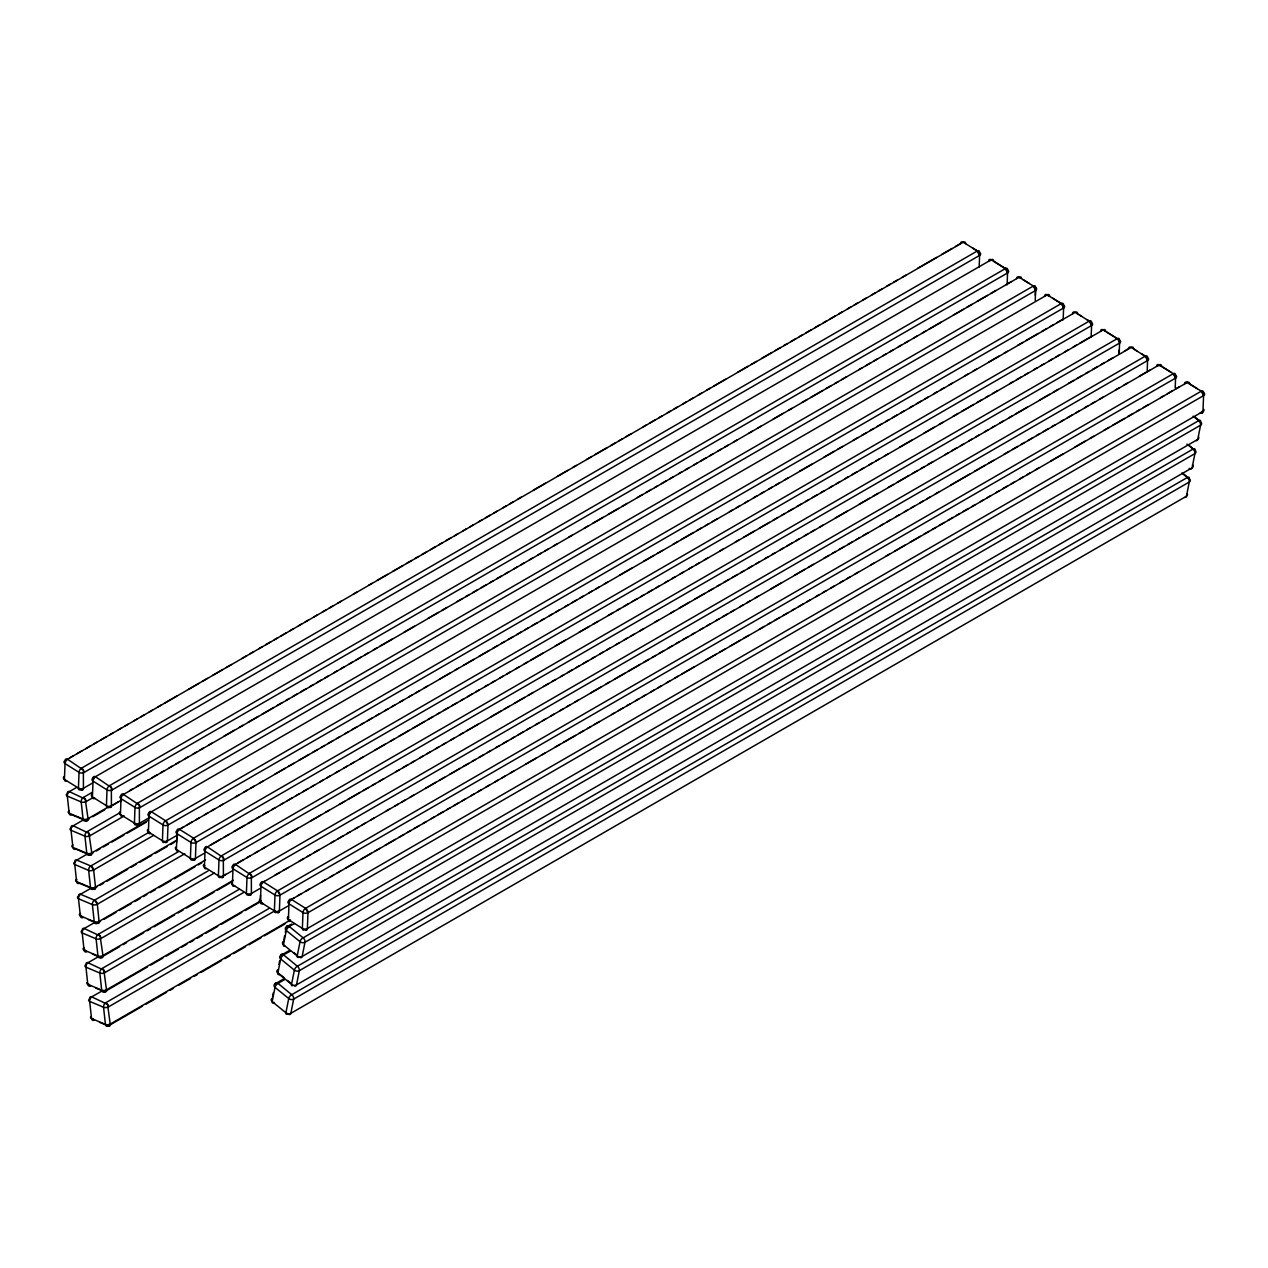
<?xml version="1.0" encoding="UTF-8"?>
<svg xmlns="http://www.w3.org/2000/svg" width="1268" height="1268" viewBox="0 0 1268 1268"><rect width="100%" height="100%" fill="white"/><g stroke="black" fill="none" stroke-linecap="round" stroke-linejoin="round"><path stroke-width="1.5" d="M1063.155 319.853L1063.598 307.997A3.535 2.045 60 0 0 1061.205 303.607L165.601 820.776L151.621 811.9A3.535 1.95 -57.9 0 0 149.006 816.18L163.001 824.945A3.535 2.124 2.1 0 0 168.01 825.056L1063.598 307.997A3.535 2.124 2.1 0 0 1063.598 304.986A3.535 1.95 -57.9 0 0 1061.205 303.607L1047.21 294.842A3.535 1.95 -57.9 0 1 1049.603 296.221M1091.146 337.383L1091.59 325.527A3.535 2.124 2.1 0 0 1091.59 322.516A3.535 1.95 -57.9 0 0 1089.196 321.137L193.608 838.196A3.535 1.95 -57.9 0 0 190.993 842.459L190.406 858.293A3.535 1.95 -57.9 0 0 192.799 859.672L194.606 859.942L195.415 858.404L196.001 842.586A3.535 2.045 60 0 0 193.608 838.196L179.485 829.367L1075.201 312.372A3.535 2.045 60 0 0 1072.585 313.624A3.535 2.124 2.1 0 1 1073.394 313.291M1156.574 366.214A3.535 2.045 60 0 1 1159.174 364.946L263.459 881.957L277.581 890.881L1173.312 373.664L1159.174 364.946A3.535 1.95 -57.9 0 1 1161.567 365.945M305.747 930.157L307.379 928.525L307.966 912.706A3.535 2.045 60 0 0 305.572 908.316L291.45 899.472L1187.165 382.476A3.535 2.045 60 0 0 1184.566 383.744M76.334 787.634L69.312 791.612L85.21 799.094L88.031 818.668L87.54 820.523L85.891 820.665A3.535 2.298 -67.1 0 1 83.054 819.065L81.2 801.947A3.535 2.298 -67.1 0 1 83.355 797.461L91.946 792.5M70.453 828.258A3.535 1.759 -6.2 0 0 71.04 830.302L72.894 847.42A3.535 2.298 -67.1 0 0 75.731 849.021L89.616 854.886A3.535 2.298 -67.1 0 1 86.779 853.285L84.924 836.167A3.535 2.298 -67.1 0 1 87.08 831.665L119.683 812.851M87.223 854.077L76.777 860.069L90.805 865.981L149.148 832.204M90.947 888.297L80.486 894.241L94.529 900.201L178.614 851.573M94.672 922.518L84.227 928.509L100.109 935.958L102.946 955.533L102.454 957.388L100.79 957.546A3.535 2.298 -67.1 0 1 97.953 955.929L96.099 938.827A3.535 2.298 -67.1 0 1 98.27 934.326L208.063 870.926M277.882 970.828L277.882 969.719A3.535 2.045 60 0 0 277.851 970.686M1187.276 493.775A3.535 2.409 11.3 0 1 1186.436 496.248L290.847 1013.322A3.535 2.045 60 0 1 287.899 1013.861L287.899 1013.861A3.535 1.585 -50.8 0 1 285.902 1012.767L272.176 1001.577A3.535 2.409 11.3 0 1 271.97 998.312M1198.561 436.858A3.535 2.409 11.3 0 1 1197.753 439.41L302.164 956.468A3.535 2.045 60 0 1 299.2 957.007L299.2 957.007A3.535 1.585 -50.8 0 1 297.203 955.913L283.477 944.723A3.535 2.409 11.3 0 1 283.541 941.284M93.04 797.588L86.176 801.55A3.535 1.759 -6.2 0 1 81.2 801.947L67.315 796.082A3.535 2.298 -67.1 0 1 69.471 791.597L69.471 791.597A3.535 2.045 60 0 0 67.331 793.594A3.535 1.759 -6.2 0 0 67.315 796.082L69.169 813.2A3.535 2.298 -67.1 0 0 72.007 814.801L85.891 820.665A3.535 2.045 60 0 0 88.031 818.668L108.62 806.781M153.682 835.327L93.626 869.991A3.535 2.045 60 0 0 90.82 865.885L93.626 869.991L95.496 887.093L95.005 888.947L93.341 889.106A3.535 2.045 60 0 0 95.496 887.093L176.125 840.541M100.505 921.345L97.065 923.326A3.535 2.045 60 0 0 99.221 921.313L205.59 859.894M147.405 966.993L104.515 991.75A3.535 2.045 60 0 0 106.67 989.753L261.081 900.597M142.555 1006.158L108.24 1025.97A3.535 2.045 60 0 0 110.395 1023.973L290.546 919.966M1189.321 478.607A3.535 1.585 -50.8 0 0 1187.323 477.513L291.719 994.698L278.009 983.382L276.123 982.716L275.061 983.92A3.535 2.409 11.3 0 0 274.998 987.36L272.176 1001.577A3.535 1.585 -50.8 0 0 274.173 1002.671L274.173 1002.671A3.535 2.045 60 0 1 273.825 1002.354M1186.88 444.117L1193.109 449.031L297.378 966.264L283.541 954.867L290.531 951M1193.14 416.189L1198.767 420.611L303.147 937.829L289.199 926.448L294.461 923.564M92.009 783.339L83.434 788.3A3.535 2.045 60 0 1 80.835 789.552L80.835 789.552A3.535 1.95 -57.9 0 1 78.426 788.173L79.028 772.355A3.535 1.95 -57.9 0 1 81.627 768.091L977.359 250.953L963.22 242.251A3.535 1.95 -57.9 0 1 965.614 243.63M80.724 789.631L82.626 789.837L83.434 788.3L83.371 770.025L67.505 759.247L963.22 242.251A3.535 2.045 60 0 0 960.732 242.854M92.881 782.071L93.024 778.108L991.211 259.781A3.535 2.045 60 0 0 988.612 261.049M108.858 807.177L110.617 807.367L111.425 805.83L111.362 787.539L95.623 776.856A3.535 1.95 -57.9 0 0 93.024 781.12L92.421 796.938L106.433 805.703A3.535 1.95 -57.9 0 0 108.826 807.082L108.826 807.082A3.535 2.045 60 0 0 111.425 805.83L121.728 799.886M120.793 801.566L121.015 795.638L124.454 793.657M136.453 824.786A3.535 1.95 -57.9 0 1 134.424 823.233L135.01 807.415A3.535 1.95 -57.9 0 1 137.626 803.135L1033.341 286.013L1019.107 277.232L123.487 794.45L139.353 805.069L139.417 823.344L137.784 824.992M165.775 842.523L167.408 840.874L168.01 825.056L165.617 820.665A3.535 2.045 60 0 1 168.01 825.056M176.553 842.554L176.854 834.645M203.498 864.95A3.535 2.124 2.1 0 0 204.402 867.058L218.397 875.808A3.535 1.95 -57.9 0 0 220.791 877.202L222.597 877.472L223.406 875.934L223.342 857.659L207.477 846.897L1103.192 329.902A3.535 2.045 60 0 0 1100.592 331.154A3.535 2.124 2.1 0 1 1101.385 330.805M232.393 881.577A3.535 2.124 2.1 0 0 232.393 884.573L246.388 893.338A3.535 1.95 -57.9 0 0 248.782 894.717L250.588 895.002L251.397 893.465L251.333 875.189L235.468 864.411L1131.183 347.432A3.535 2.045 60 0 0 1128.663 348.114M277.47 890.865L279.974 895.176L279.388 910.995L278.58 912.532L276.789 912.247A3.535 1.95 -57.9 0 1 274.379 910.868L260.384 902.103A3.535 2.124 2.1 0 1 260.4 899.091L260.542 895.145M979.165 267.279L979.609 255.407A3.535 2.124 2.1 0 0 979.609 252.395A3.535 1.95 -57.9 0 0 977.216 251.016L977.216 251.016A3.535 2.045 60 0 1 979.609 255.407L84.021 772.481A3.535 2.124 2.1 0 1 79.028 772.355L65.033 763.59A3.535 2.124 2.1 0 1 65.033 760.578A3.535 2.045 60 0 1 67.632 759.326L67.632 759.326A3.535 1.95 -57.9 0 0 65.033 763.59L64.43 779.408A3.535 1.95 -57.9 0 0 66.554 780.929M1007.157 284.809L1007.616 269.925L993.621 261.16A3.535 1.95 -57.9 0 0 991.211 259.781L1005.35 268.626L109.619 785.605A3.535 2.045 60 0 1 112.012 789.996L1007.6 272.937A3.535 2.124 2.1 0 0 1007.616 269.925A3.535 1.95 -57.9 0 0 1005.207 268.547L1007.6 272.937A3.535 2.045 60 0 0 1005.207 268.547L1005.381 268.578M1035.306 295.365L1035.607 287.456A3.535 1.95 -57.9 0 0 1033.214 286.077L1033.214 286.077A3.535 2.045 60 0 1 1035.607 290.467L1035.227 300.358M1119.073 353.883L1119.216 349.936M1119.216 352.932L1119.581 343.057A3.535 2.124 2.1 0 0 1119.581 340.046A3.535 1.95 -57.9 0 0 1117.187 338.667L1103.192 329.902A3.535 1.95 -57.9 0 1 1105.585 331.281A3.535 2.124 2.1 0 0 1105.094 331.011M1147.207 370.462L1147.572 360.572A3.535 2.124 2.1 0 0 1147.572 357.576A3.535 1.95 -57.9 0 0 1145.178 356.181L1131.183 347.432A3.535 1.95 -57.9 0 1 1133.513 348.066M1175.198 387.992L1175.563 378.102A3.535 2.124 2.1 0 0 1175.579 375.09A3.535 1.95 -57.9 0 0 1173.169 373.711L1173.169 373.711A3.535 2.045 60 0 1 1175.563 378.102L279.974 895.176A3.535 2.124 2.1 0 1 274.982 895.05L260.986 886.284A3.535 2.124 2.1 0 1 260.653 883.495M1203.903 409.469A3.535 2.124 2.1 0 1 1202.967 411.45A3.535 2.045 60 0 1 1200.368 412.718L1202.159 412.988L1202.967 411.45L1203.57 395.632A3.535 2.124 2.1 0 0 1203.903 392.858M71.056 827.814A3.535 2.045 60 0 1 73.195 825.801L88.934 833.314L91.756 852.889L91.264 854.743L89.616 854.886A3.535 2.045 60 0 0 91.756 852.889L148.388 820.19M94.609 900.185L97.351 904.211L99.158 922.407L97.065 923.326L88.395 919.665M98.397 956.738L87.968 962.745L103.849 970.178L106.607 990.831L104.515 991.75L95.845 988.089M102.122 990.942L91.676 996.87L107.574 1004.383L110.332 1025.051L108.24 1025.97L99.57 1022.309M193.608 838.196L196.001 842.586A3.535 2.124 2.1 0 1 190.993 842.459L176.997 833.694A3.535 2.124 2.1 0 1 176.997 830.698A3.535 2.045 60 0 1 179.612 829.43L179.612 829.43A3.535 1.95 -57.9 0 0 176.997 833.694L176.41 849.528A3.535 1.95 -57.9 0 0 178.17 851.177M304.082 930.078A3.535 1.95 -57.9 0 1 302.386 928.398L302.973 912.58A3.535 1.95 -57.9 0 1 305.572 908.316L1201.303 391.178L1187.054 382.397M175.634 847.198A3.535 2.124 2.1 0 0 176.41 849.528L192.799 859.672A3.535 2.045 60 0 0 195.415 858.404L203.989 853.459M220.791 877.202L220.791 877.202A3.535 2.045 60 0 0 223.406 875.934L231.981 870.989M1045.418 295.745A3.535 2.124 2.1 0 0 1044.594 296.094A3.535 2.045 60 0 1 1047.21 294.842L149.006 813.168L148.419 831.998A3.535 1.95 -57.9 0 0 150.274 833.615M1187.165 382.381L1187.165 382.476A3.535 1.95 -57.9 0 1 1189.558 383.554M303.036 937.845L303.036 937.718A3.535 1.585 -50.8 0 0 300.041 941.712L297.203 955.913A3.535 2.409 11.3 0 0 302.164 956.468L304.986 942.267A3.535 2.045 60 0 0 303.036 937.718L303.052 937.845M83.355 797.461L83.482 797.509A3.535 2.045 60 0 1 86.176 801.55M87.08 831.665L87.207 831.729A3.535 2.045 60 0 1 89.901 835.77L124.216 815.958M98.27 934.326L98.365 934.389A3.535 2.045 60 0 1 101.075 938.431L214.308 873.05M74.178 862.478A3.535 1.759 -6.2 0 0 74.764 864.522L76.619 881.625A3.535 2.298 -67.1 0 0 79.456 883.241L93.452 889.153L96.78 887.125M279.974 895.176A3.535 2.045 60 0 0 277.581 890.786L277.676 890.881M291.719 994.683L291.735 994.572A3.535 1.585 -50.8 0 0 288.724 998.55L285.902 1012.767A3.535 2.409 11.3 0 0 290.847 1013.322L293.669 999.105A3.535 2.045 60 0 0 291.735 994.572L291.767 994.698M305.572 908.316L307.966 912.706A3.535 2.124 2.1 0 1 302.973 912.58L288.977 903.815A3.535 2.124 2.1 0 1 288.486 901.152M297.267 966.232L297.378 966.153A3.535 2.045 60 0 1 299.327 970.686L296.506 984.887A3.535 2.045 60 0 1 294.192 985.854M272.588 996.363L273.286 992.812M278.944 964.377L279.642 960.827M283.889 939.509L284.603 935.958M285.3 932.408L286.013 928.858M93.341 889.106L93.341 889.106A3.535 2.298 -67.1 0 1 90.504 887.489L76.619 881.625A3.535 1.759 -6.2 0 1 76.651 879.136A3.535 2.045 60 0 0 76.714 879.596M97.176 923.373L97.065 923.326A3.535 2.298 -67.1 0 1 94.228 921.709L80.344 915.845A3.535 1.759 -6.2 0 1 80.043 913.578M108.24 1025.97L108.24 1025.97A3.535 2.298 -67.1 0 1 105.418 1024.37L91.534 1018.505A3.535 1.759 -6.2 0 1 90.741 1016.698M137.53 803.23L137.721 803.23A3.535 2.045 60 0 1 140.019 807.526L1035.607 290.467A3.535 2.124 2.1 0 0 1035.607 287.456M274.95 910.773L108.525 1006.855A3.535 2.045 60 0 0 105.719 1002.75L268.705 908.649M104.515 991.75L104.515 991.75A3.535 2.298 -67.1 0 1 101.678 990.15L87.793 984.285A3.535 1.759 -6.2 0 1 86.858 982.732M1196.231 440.63A3.535 2.045 60 0 0 1197.753 439.41L1200.574 425.192A3.535 2.045 60 0 0 1198.625 420.659L1198.625 420.659A3.535 1.585 -50.8 0 1 1200.622 421.753A3.535 2.409 11.3 0 1 1200.574 425.192L304.986 942.267A3.535 2.409 11.3 0 1 300.041 941.712L286.314 930.522A3.535 2.409 11.3 0 1 286.362 927.082L287.44 925.862L289.326 926.543A3.535 1.585 -50.8 0 0 286.314 930.522L283.477 944.723A3.535 1.585 -50.8 0 0 284.793 946.134M248.686 894.812L248.782 894.717A3.535 2.045 60 0 0 251.397 893.465L259.972 888.503M184.859 853.697L97.351 904.211A3.535 2.045 60 0 0 94.545 900.106L94.609 900.185M1147.572 360.572A3.535 2.045 60 0 0 1145.178 356.181L1147.572 360.572L251.983 877.646A3.535 2.045 60 0 0 249.59 873.256L1145.321 356.134M119.668 946.641L100.79 957.546A3.535 2.045 60 0 0 102.946 955.533L233.328 880.246M243.773 892.403L104.8 972.635A3.535 2.045 60 0 0 101.995 968.546L239.24 889.296M90.82 865.981L90.82 865.885A3.535 2.298 -67.1 0 0 88.649 870.387L90.504 887.489A3.535 1.759 -6.2 0 0 95.496 887.093M105.656 1002.845L105.719 1002.75A3.535 2.298 -67.1 0 0 103.548 1007.252L105.418 1024.37A3.535 1.759 -6.2 0 0 110.395 1023.973M249.479 873.335L249.701 873.335A3.535 1.95 -57.9 0 0 246.991 877.519L246.388 893.338A3.535 2.124 2.1 0 0 251.397 893.465M277.581 890.786L277.581 890.786A3.535 1.95 -57.9 0 0 274.982 895.05L274.379 910.868A3.535 2.124 2.1 0 0 279.388 910.995L287.963 906.034M100.695 957.609L92.12 953.869M94.545 900.201L94.545 900.106A3.535 2.298 -67.1 0 0 92.374 904.607L94.228 921.709A3.535 1.759 -6.2 0 0 99.221 921.313M101.884 968.625L102.106 968.594A3.535 2.298 -67.1 0 0 99.823 973.031L101.678 990.15A3.535 1.759 -6.2 0 0 106.67 989.753M81.532 768.17L81.723 768.186A3.535 2.045 60 0 1 84.021 772.481M70.184 757.614L73.607 755.633M77.047 753.652L82.182 750.672M85.622 748.691L90.757 745.727M94.197 743.745L97.62 741.764M101.06 739.783L106.211 736.803M109.634 734.822L113.074 732.841M118.209 729.877L121.649 727.895M125.072 725.914L128.512 723.933M133.663 720.953L137.087 718.972M140.526 716.991L143.95 715.009M149.101 712.045L152.525 710.064M157.676 707.084L161.115 705.103M164.539 703.122L176.553 696.195M188.552 689.269L198.854 683.325M202.278 681.344L207.429 678.364M212.58 675.4L222.867 669.456M226.306 667.475L231.458 664.495M241.744 658.552L246.895 655.588M250.319 653.606L253.758 651.625M258.91 648.645L262.333 646.664M265.773 644.683L270.908 641.719M274.348 639.738L277.771 637.756M281.211 635.775L286.346 632.795M289.786 630.814L293.209 628.833M298.36 625.869L301.8 623.888M305.223 621.906L308.663 619.925M313.798 616.945L317.238 614.964M322.389 612L325.813 610.019M329.252 608.038L332.676 606.056M337.827 603.077L341.25 601.095M353.265 594.169L356.704 592.188M368.703 585.261L372.142 583.28M377.278 580.3L387.58 574.356M392.731 571.393L403.018 565.449M406.457 563.467L411.593 560.488M415.032 558.506L418.456 556.525M421.895 554.544L427.047 551.58M430.47 549.599L435.621 546.619M439.045 544.638L442.484 542.656M445.908 540.675L451.059 537.711M454.483 535.73L457.922 533.749M463.074 530.769L466.497 528.788M469.937 526.806L473.36 524.825M478.511 521.861L481.935 519.88M485.375 517.899L490.526 514.919M493.949 512.938L497.389 510.956M502.524 507.993L505.964 506.011M509.387 504.03L512.827 502.049M517.978 499.069L521.402 497.088M533.416 490.161L545.43 483.235M557.429 476.292L567.731 470.349M572.867 467.385L576.306 465.404M586.593 459.46L591.744 456.48M595.183 454.499L607.182 447.572M610.621 445.591L615.773 442.611M619.196 440.63L622.636 438.649M626.059 436.668L631.21 433.704M643.209 426.761L646.648 424.78M650.072 422.799L655.223 419.835M658.663 417.854L662.086 415.872M667.237 412.892L670.661 410.911M674.101 408.93L677.524 406.949M682.675 403.985L686.115 402.004M689.538 400.022L692.978 398.041M698.113 395.077L701.553 393.096M706.704 390.116L710.128 388.135M713.567 386.154L725.565 379.227M737.58 372.285L747.866 366.341M751.306 364.36L756.457 361.396M761.592 358.416L771.895 352.472M775.319 350.491L780.47 347.527M783.909 345.546L787.333 343.565M790.772 341.583L795.908 338.604M799.347 336.622L802.771 334.641M806.21 332.66L811.361 329.696M814.785 327.715L819.936 324.735M823.36 322.754L826.799 320.772M830.223 318.791L835.374 315.827M838.798 313.846L842.237 311.865M847.389 308.885L850.812 306.904M854.252 304.922L857.675 302.941M862.826 299.977L866.25 297.996M871.401 295.032L874.841 293.051M878.264 291.069L881.704 289.088M886.839 286.108L890.279 284.127M893.702 282.146L897.142 280.165M902.293 277.201L905.717 275.219M917.731 268.277L936.592 257.388M941.744 254.408L952.046 248.465M955.47 246.483L960.621 243.519M129.59 790.677L133.029 788.696M136.453 786.715L141.604 783.751M145.043 781.77L148.467 779.788M151.906 777.807L157.042 774.827M160.481 772.846L163.905 770.881M169.056 767.901L172.48 765.92M175.919 763.938L179.343 761.957M184.494 758.993L187.933 757.012M193.069 754.032L196.508 752.051M199.932 750.07L203.371 748.088M208.523 745.124L211.946 743.143M223.961 736.201L234.247 730.257M239.398 727.293L242.838 725.312M247.973 722.332L258.276 716.388M261.699 714.407L273.714 707.481M277.137 705.499L282.288 702.52M285.728 700.538L289.152 698.557M292.591 696.576L297.726 693.612M301.166 691.631L306.317 688.651M309.741 686.67L313.18 684.688M316.604 682.707L321.755 679.743M325.179 677.762L328.618 675.781M333.769 672.817L337.193 670.835M340.632 668.854L344.056 666.873M349.207 663.893L352.631 661.912M356.07 659.931L361.206 656.967M364.645 654.985L368.069 653.004M373.22 650.024L376.659 648.043M380.083 646.062L392.097 639.135M404.112 632.193L414.398 626.249M428.124 618.324L438.411 612.381M441.85 610.399L447.002 607.435M457.288 601.492L462.44 598.512M465.863 596.531L469.303 594.549M472.726 592.568L477.877 589.604M481.317 587.623L486.452 584.643M489.892 582.662L493.315 580.681M496.755 578.715L501.906 575.735M505.33 573.754L508.769 571.773M513.905 568.809L517.344 566.828M520.768 564.846L524.207 562.865M529.342 559.885L532.782 557.904M537.933 554.94L541.357 552.959M544.796 550.978L548.22 548.996M553.371 546.017L556.795 544.035M568.809 537.109L572.248 535.128M584.247 528.185L587.686 526.204M592.838 523.24L603.124 517.296M608.275 514.317L618.562 508.373M622.002 506.392L627.137 503.428M637.439 497.484L642.591 494.504M646.014 492.523L651.166 489.559M654.589 487.578L658.029 485.596M661.452 483.615L666.603 480.651M670.043 478.67L673.466 476.689M678.618 473.709L682.041 471.728M685.481 469.746L688.904 467.765M694.056 464.801L697.495 462.82M700.919 460.839L706.07 457.859M709.494 455.878L712.933 453.896M718.068 450.933L721.508 448.951M724.931 446.97L728.371 444.989M733.522 442.009L736.946 440.028M748.96 433.101L752.384 431.12M757.535 428.14L760.974 426.159M772.973 419.233L783.275 413.289M788.427 410.309L791.85 408.328M802.153 402.384L807.288 399.42M810.727 397.439L822.726 390.496M826.165 388.515L831.317 385.551M834.74 383.57L838.18 381.589M841.603 379.608L846.755 376.644M858.769 369.701L862.192 367.72M865.632 365.739L870.767 362.775M874.207 360.794L877.63 358.812M882.782 355.832L886.221 353.851M889.645 351.87L893.084 349.889M898.22 346.925L901.659 344.944M905.083 342.962L908.522 340.981M913.657 338.001L917.097 336.02M922.248 333.056L925.672 331.075M929.111 329.094L941.11 322.151M953.124 315.225L963.426 309.281M966.85 307.3L972.001 304.32M977.153 301.356L987.439 295.412M990.863 293.431L996.014 290.451M1006.316 284.523L1011.452 281.544M83.498 819.857L73.195 825.801A3.535 2.298 -67.1 0 0 71.04 830.302L84.924 836.167A3.535 1.759 -6.2 0 0 89.901 835.77M89.315 818.684L85.891 820.761M92.754 816.703L104.768 809.776M108.192 807.795L118.495 801.851M137.182 824.802A3.535 2.045 60 0 0 139.417 823.344L149.719 817.4M93.04 852.904L89.663 854.965M96.479 850.923L99.903 848.942M103.342 846.961L108.493 843.997M111.917 842.015L123.931 835.073M127.355 833.092L146.232 822.203M180.436 828.717L183.86 826.736M187.299 824.755L192.451 821.775M195.874 819.794L199.314 817.812M204.449 814.849L207.889 812.867M211.312 810.886L214.752 808.905M219.903 805.925L223.327 803.944M235.341 797.017L238.764 795.036M243.916 792.056L247.339 790.075M250.779 788.094L254.202 786.112M259.354 783.149L262.793 781.167M274.791 774.225L285.094 768.281M288.518 766.3L293.669 763.336M298.82 760.356L309.107 754.428M312.546 752.447L317.697 749.467M321.121 747.486L324.545 745.505M327.984 743.524L333.135 740.56M336.559 738.578L339.998 736.597M345.134 733.617L348.573 731.636M351.997 729.655L357.148 726.691M360.587 724.71L364.011 722.728M367.451 720.747L372.586 717.767M376.025 715.786L379.449 713.805M384.6 710.841L388.04 708.86M391.463 706.878L394.903 704.897M400.038 701.917L403.478 699.936M408.629 696.972L412.052 694.991M415.476 693.01L418.916 691.028M424.067 688.048L427.49 686.067M439.505 679.141L449.791 673.197M454.943 670.217L458.382 668.236M463.517 665.272L473.82 659.328M478.971 656.364L489.258 650.421M492.697 648.439L497.833 645.46M501.272 643.478L504.696 641.497M508.135 639.516L513.271 636.552M516.71 634.571L521.861 631.591M525.285 629.61L528.724 627.628M532.148 625.647L537.299 622.683M540.723 620.702L544.162 618.721M549.313 615.741L552.737 613.76M556.176 611.778L559.6 609.797M564.751 606.833L568.175 604.852M571.614 602.871L576.766 599.891M580.189 597.91L583.629 595.928M588.764 592.964L592.204 590.983M595.627 589.002L599.067 587.021M604.202 584.041L607.641 582.06M619.656 575.133L631.654 568.191M643.668 561.264L653.971 555.321M657.395 553.339L662.546 550.375M672.832 544.432L677.984 541.452M681.423 539.471L693.422 532.544M696.861 530.563L701.996 527.583M705.436 525.602L708.86 523.621M712.299 521.639L717.45 518.675M729.449 511.733L732.888 509.752M736.312 507.771L739.751 505.789M744.902 502.825L748.326 500.844M753.477 497.864L756.901 495.883M760.34 493.902L763.764 491.921M768.915 488.957L772.355 486.975M775.778 484.994L779.218 483.013M784.353 480.033L787.793 478.052M799.791 471.125L811.805 464.199M823.82 457.257L834.106 451.313M837.546 449.332L842.697 446.368M852.984 440.424L858.135 437.444M861.558 435.463L866.71 432.499M870.149 430.518L873.573 428.536M877.012 426.555L882.148 423.575M885.587 421.594L889.011 419.613M892.45 417.632L897.585 414.668M901.025 412.686L904.449 410.705M909.6 407.725L913.039 405.744M916.463 403.763L921.614 400.799M925.038 398.818L928.477 396.836M933.628 393.857L937.052 391.875M940.491 389.894L943.915 387.913M949.066 384.949L952.49 382.968M964.504 376.025L967.944 374.044M973.079 371.08L976.519 369.099M988.517 362.173L998.819 356.229M1003.971 353.249L1007.394 351.268M1017.697 345.324L1022.832 342.36M1026.272 340.379L1038.286 333.436M1041.71 331.455L1046.861 328.491M1050.284 326.51L1053.724 324.529M1057.147 322.548L1062.299 319.568M165.426 842.428A3.535 2.045 60 0 0 167.408 840.874L177.71 834.93M100.204 885.143L103.643 883.162M107.067 881.181L127.656 869.293M131.079 867.312L136.231 864.348M139.67 862.367L151.669 855.425M155.108 853.443L167.122 846.517M170.546 844.536L173.985 842.554M196.001 842.586L1091.59 325.527L1089.196 321.137L1075.201 312.372A3.535 1.95 -57.9 0 1 1077.594 313.751A3.535 2.124 2.1 0 0 1077.198 313.545M210.139 845.249L220.442 839.305M223.865 837.324L229.017 834.36M234.168 831.38L244.455 825.436M247.894 823.455L253.029 820.491M256.469 818.51L259.892 816.529M263.332 814.547L268.483 811.568M271.907 809.586L275.346 807.605M280.482 804.641L283.921 802.66M287.345 800.679L292.496 797.699M295.935 795.718L299.359 793.736M302.798 791.755L307.934 788.791M311.373 786.81L314.797 784.829M319.948 781.849L323.372 779.868M326.811 777.886L330.235 775.905M335.386 772.941L338.825 770.96M343.961 767.98L347.4 765.999M350.824 764.018L354.263 762.036M359.415 759.072L362.838 757.091M374.852 750.165L385.139 744.221M390.29 741.241L393.73 739.26M398.865 736.296L409.168 730.352M412.591 728.371L424.606 721.429M428.029 719.447L433.18 716.483M436.62 714.502L440.044 712.521M443.483 710.54L448.618 707.56M452.058 705.579L457.209 702.615M460.633 700.633L464.072 698.652M467.496 696.671L472.647 693.691M476.071 691.71L479.51 689.729M484.661 686.765L488.085 684.783M491.524 682.802L494.948 680.821M500.099 677.841L503.523 675.86M506.962 673.879L510.386 671.897M515.537 668.933L518.961 666.952M524.112 663.972L527.551 661.991M530.975 660.01L542.989 653.083M555.004 646.157L565.29 640.213M579.016 632.288L589.319 626.344M592.742 624.363L597.894 621.383M608.18 615.44L613.332 612.476M616.755 610.494L620.195 608.513M623.618 606.532L628.769 603.552M632.209 601.571L637.344 598.607M640.784 596.626L644.207 594.644M647.647 592.663L652.798 589.683M656.222 587.702L659.661 585.721M664.797 582.757L668.236 580.776M671.66 578.794L675.099 576.813M680.25 573.833L683.674 571.852M688.825 568.888L692.249 566.907M695.688 564.926L699.112 562.944M704.263 559.965L707.687 557.983M719.701 551.057L723.14 549.076M735.139 542.149L738.578 540.168M743.73 537.188L754.016 531.244M759.167 528.28L769.454 522.337M772.894 520.356L778.029 517.376M781.468 515.394L784.892 513.413M788.331 511.432L793.483 508.468M796.906 506.487L802.058 503.507M805.481 501.526L808.921 499.544M812.344 497.563L817.495 494.599M820.935 492.618L824.359 490.637M829.51 487.657L832.933 485.676M836.373 483.694L839.796 481.713M844.948 478.749L848.387 476.768M851.811 474.787L856.962 471.807M860.386 469.826L863.825 467.844M868.96 464.88L872.4 462.899M875.823 460.918L879.263 458.937M884.414 455.973L887.838 453.992M899.852 447.049L911.866 440.123M923.865 433.18L934.167 427.237M939.319 424.273L942.742 422.292M953.045 416.348L958.18 413.368M961.62 411.387L973.618 404.46M977.057 402.479L982.209 399.499M985.632 397.518L989.072 395.537M992.495 393.555L997.647 390.592M1009.661 383.649L1013.084 381.668M1016.524 379.687L1021.659 376.723M1025.099 374.742L1028.522 372.76M1033.674 369.781L1037.113 367.799M1040.537 365.818L1043.976 363.837M1049.111 360.873L1052.551 358.892M1055.975 356.91L1059.414 354.929M1064.549 351.965L1067.989 349.984M1073.14 347.004L1076.564 345.023M1080.003 343.042L1092.002 336.115M103.928 919.363L115.943 912.421M119.366 910.44L131.381 903.513M134.82 901.532L139.956 898.552M143.395 896.571L146.819 894.59M150.258 892.609L155.409 889.645M158.833 887.663L170.847 880.737M174.271 878.756L194.86 866.868M198.299 864.887L201.723 862.906M223.992 860.116L1119.581 343.057L1118.931 340.601L1117.187 338.667L221.599 855.726A3.535 2.045 60 0 1 223.992 860.116A3.535 2.124 2.1 0 1 218.984 859.989L204.988 851.224A3.535 2.124 2.1 0 1 204.814 848.324M238.13 862.779L243.282 859.799M246.721 857.818L250.145 855.837M255.296 852.873L258.72 850.891M262.159 848.91L265.583 846.929M270.734 843.949L274.173 841.968M286.172 835.041L298.186 828.115M310.2 821.173L320.487 815.229M325.638 812.265L329.062 810.284M339.364 804.34L344.516 801.36M347.939 799.379L359.953 792.452M363.377 790.471L368.528 787.491M371.968 785.51L375.391 783.529M378.831 781.548L383.966 778.584M395.981 771.641L399.404 769.66M402.844 767.679L407.995 764.715M411.418 762.734L414.858 760.752M419.993 757.773L423.433 755.791M426.856 753.81L430.296 751.829M435.447 748.865L438.871 746.884M442.31 744.902L445.734 742.921M450.885 739.957L454.309 737.976M459.46 734.996L462.899 733.015M466.323 731.034L478.337 724.107M490.336 717.165L500.638 711.221M504.062 709.24L509.213 706.276M514.364 703.296L524.651 697.352M528.09 695.371L533.242 692.407M543.528 686.464L548.679 683.484M552.103 681.502L555.543 679.521M560.694 676.557L564.117 674.576M567.557 672.595L572.692 669.615M576.132 667.634L579.555 665.652M582.995 663.671L588.13 660.707M591.57 658.726L594.993 656.745M600.144 653.765L603.584 651.784M607.007 649.802L610.447 647.821M615.582 644.857L619.022 642.876M624.173 639.912L627.597 637.931M631.036 635.95L634.46 633.968M639.611 630.989L643.034 629.007M655.049 622.081L658.488 620.1M670.487 613.157L673.926 611.176M679.062 608.212L689.364 602.268M694.515 599.288L704.802 593.345M708.241 591.364L713.377 588.4M716.816 586.418L720.24 584.437M723.679 582.456L728.831 579.476M732.254 577.495L737.405 574.531M740.829 572.55L744.268 570.568M747.692 568.587L752.843 565.607M756.283 563.626L759.706 561.645M764.858 558.681L768.281 556.7M771.721 554.718L775.144 552.737M780.295 549.757L783.719 547.792M787.159 545.811L792.31 542.831M795.733 540.85L799.173 538.868M804.308 535.904L807.748 533.923M811.171 531.942L814.611 529.961M819.762 526.981L823.186 525M835.2 518.073L847.214 511.131M859.213 504.204L869.515 498.261M872.939 496.279L878.09 493.3M888.377 487.356L893.528 484.392M896.967 482.411L908.966 475.468M912.405 473.487L917.556 470.523M920.98 468.542L924.42 466.561M927.843 464.579L932.994 461.6M945.009 454.673L948.432 452.692M951.856 450.711L957.007 447.747M960.447 445.765L963.87 443.784M969.021 440.804L972.445 438.823M975.885 436.842L979.308 434.861M984.459 431.897L987.899 429.915M991.322 427.934L994.762 425.953M999.897 422.973L1003.337 420.992M1008.488 418.028L1011.912 416.047M1015.351 414.065L1027.349 407.123M1039.364 400.197L1049.65 394.253M1053.09 392.272L1058.241 389.292M1068.528 383.348L1073.679 380.384M1077.103 378.403L1082.254 375.423M1085.693 373.442L1089.117 371.461M1092.556 369.479L1097.692 366.515M1101.131 364.534L1104.555 362.553M1107.994 360.572L1113.145 357.592M1125.144 350.665L1128.583 348.684M222.518 876.204L225.942 874.223M123.091 944.66L126.531 942.679M131.682 939.715L143.68 932.772M147.12 930.791L150.543 928.81M153.983 926.829L174.572 914.941M177.995 912.96L183.147 909.996M186.586 908.015L198.585 901.072M202.024 899.091L214.023 892.165M217.462 890.184L229.476 883.257M264.41 881.292L260.986 883.273A3.535 2.045 60 0 1 263.586 882.021L263.586 882.021A3.535 1.95 -57.9 0 0 260.986 886.284L260.384 902.103A3.535 1.95 -57.9 0 0 262.793 903.482L262.65 903.545M274.712 875.348L279.863 872.384M283.287 870.403L288.438 867.423M298.725 861.479L303.876 858.515M307.3 856.534L310.739 854.553M314.163 852.571L319.314 849.592M331.328 842.665L334.752 840.684M338.191 838.703L343.343 835.723M346.766 833.742L350.206 831.776M355.341 828.796L358.781 826.815M362.204 824.834L365.644 822.853M370.795 819.889L374.219 817.908M386.233 810.965L389.656 808.984M394.808 806.02L398.231 804.039M401.671 802.058L405.094 800.076M410.246 797.096L413.685 795.115M425.683 788.189L435.986 782.245M439.41 780.264L444.561 777.284M449.712 774.32L459.999 768.376M463.438 766.395L468.589 763.415M472.013 761.434L475.452 759.453M478.876 757.471L484.027 754.508M487.451 752.526L490.89 750.545M496.026 747.565L499.465 745.584M502.889 743.603L508.04 740.639M511.479 738.658L514.903 736.676M518.343 734.695L523.478 731.731M526.917 729.75L530.341 727.769M535.492 724.789L538.932 722.808M542.355 720.826L545.795 718.845M550.93 715.881L554.37 713.9M559.521 710.92L562.944 708.939M566.384 706.958L569.808 704.976M574.959 702.012L578.382 700.031M590.397 693.089L600.683 687.145M605.835 684.181L609.274 682.2M614.409 679.22L624.712 673.276M628.135 671.295L640.15 664.369M643.589 662.387L648.725 659.408M652.164 657.426L655.588 655.445M659.027 653.464L664.163 650.5M667.602 648.519L672.753 645.539M676.177 643.558L679.616 641.576M683.04 639.595L688.191 636.631M691.615 634.65L695.054 632.669M700.205 629.705L703.629 627.723M707.068 625.742L710.492 623.761M715.643 620.781L719.067 618.8M722.506 616.819L727.658 613.855M731.081 611.873L734.521 609.892M739.656 606.912L743.096 604.931M746.519 602.95L749.959 600.969M755.11 598.005L758.533 596.023M770.548 589.081L780.834 583.137M794.561 575.212L804.863 569.269M808.287 567.287L813.438 564.323M823.725 558.38L828.876 555.4M832.315 553.419L835.739 551.437M839.178 549.456L844.314 546.492M847.753 544.511L852.889 541.547M856.328 539.566L859.752 537.584M863.191 535.603L868.342 532.623M880.341 525.697L883.78 523.716M887.204 521.734L890.643 519.753M895.794 516.773L899.218 514.792M904.369 511.828L907.793 509.847M911.232 507.866L914.656 505.884M919.807 502.905L923.247 500.923M926.67 498.942L930.11 496.961M935.245 493.997L938.685 492.016M950.683 485.073L969.56 474.184M974.712 471.205L984.998 465.261M988.438 463.28L993.589 460.316M1003.876 454.372L1009.027 451.392M1012.45 449.411L1017.602 446.447M1021.041 444.466L1024.465 442.484M1027.904 440.503L1033.04 437.539M1036.479 435.558L1039.903 433.577M1043.342 431.596L1048.477 428.616M1051.917 426.634L1055.341 424.653M1060.492 421.689L1063.931 419.708M1067.355 417.727L1072.506 414.747M1075.93 412.766L1079.369 410.784M1084.52 407.82L1087.944 405.839M1091.383 403.858L1094.807 401.877M1099.958 398.897L1103.382 396.916M1115.396 389.989L1118.836 388.008M1123.971 385.028L1127.41 383.047M1139.409 376.12L1149.711 370.177M150.844 965.011L162.859 958.085M166.282 956.104L178.297 949.161M181.72 947.18L186.871 944.216M190.311 942.235L193.735 940.254M197.174 938.272L202.309 935.293M205.749 933.311L217.763 926.385M221.187 924.404L241.776 912.516M245.199 910.535L258.926 902.61M290.689 899.82L294.128 897.839M297.552 895.858L300.992 893.877M306.127 890.897L309.566 888.916M321.581 881.989L325.004 880.008M330.156 877.028L333.579 875.047M337.019 873.066L340.442 871.084M345.593 868.12L355.896 862.177M361.031 859.197L371.334 853.253M374.757 851.272L379.909 848.308M385.06 845.328L395.347 839.384M398.786 837.403L403.921 834.439M407.361 832.458L410.784 830.477M414.224 828.495L419.375 825.516M422.799 823.55L426.238 821.569M431.374 818.589L434.813 816.608M438.237 814.627L443.388 811.663M446.827 809.681L450.251 807.7M453.69 805.719L458.826 802.739M462.265 800.758L465.689 798.777M470.84 795.813L474.264 793.831M477.703 791.85L481.127 789.869M486.278 786.889L489.717 784.908M494.853 781.944L498.292 779.963M501.716 777.981L505.155 776M510.307 773.02L513.73 771.039M525.745 764.113L536.031 758.169M541.182 755.189L544.622 753.208M554.909 747.264L560.06 744.3M563.483 742.319L575.498 735.377M578.921 733.395L584.072 730.431M587.512 728.45L590.936 726.469M594.375 724.488L599.51 721.524M611.525 714.581L614.964 712.6M618.388 710.619L623.539 707.655M626.963 705.674L630.402 703.692M635.553 700.713L638.977 698.731M642.416 696.75L645.84 694.769M650.991 691.805L654.415 689.824M657.854 687.842L661.278 685.861M666.429 682.881L669.853 680.9M675.004 677.936L678.443 675.955M681.867 673.974L693.881 667.031M705.896 660.105L716.182 654.161M719.622 652.18L724.757 649.2M729.908 646.236L740.211 640.292M743.634 638.311L748.786 635.331M759.072 629.404L764.224 626.424M767.647 624.442L771.087 622.461M774.51 620.48L779.661 617.516M783.101 615.535L788.236 612.555M791.676 610.574L795.099 608.592M798.539 606.611L803.69 603.647M807.114 601.666L810.553 599.685M815.689 596.705L819.128 594.724M822.552 592.742L825.991 590.761M831.142 587.797L834.566 585.816M839.717 582.836L843.141 580.855M846.58 578.874L850.004 576.892M855.155 573.928L858.579 571.947M870.593 565.005L874.032 563.024M886.031 556.097L889.47 554.116M894.622 551.136L904.908 545.192M910.059 542.229L920.346 536.285M923.786 534.303L928.937 531.34M932.36 529.358L935.784 527.377M939.223 525.396L944.375 522.416M947.798 520.435L952.95 517.471M956.373 515.49L959.813 513.508M963.236 511.527L968.387 508.547M971.827 506.566L975.25 504.585M980.402 501.621L983.825 499.64M987.265 497.658L990.688 495.677M995.84 492.697L999.279 490.716M1002.703 488.735L1007.854 485.771M1011.278 483.79L1014.717 481.808M1019.868 478.829L1023.292 476.847M1026.715 474.866L1030.155 472.885M1035.306 469.921L1038.73 467.94M1050.744 460.997L1062.758 454.071M1074.757 447.129L1085.059 441.185M1090.211 438.221L1093.634 436.24M1103.937 430.296L1109.072 427.332M1112.511 425.351L1124.51 418.408M1127.949 416.427L1133.101 413.463M1136.524 411.482L1139.964 409.501M1143.387 407.519L1148.539 404.54M1160.553 397.613L1163.976 395.632M1167.416 393.651L1172.551 390.671M1175.991 388.69L1179.414 386.708M145.994 1004.177L166.583 992.289M170.007 990.308L173.447 988.327M178.582 985.363L190.596 978.42M194.036 976.439L197.459 974.458M200.899 972.477L221.488 960.605M224.912 958.624L230.063 955.644M233.486 953.663L245.501 946.736M248.94 944.755L260.939 937.813M264.378 935.832L284.967 923.944M307.966 912.706L1203.57 395.632L1201.319 391.194M288.074 926.084L291.513 924.103M305.382 930.078A3.535 2.045 60 0 0 307.379 928.525L1202.967 411.45M289.294 950.54L280.703 955.501A3.535 2.409 11.3 0 0 280.656 958.941L277.835 973.158L291.545 984.333A3.535 1.585 -50.8 0 0 292.274 985.807M276.773 982.938L283.636 978.975M284.872 979.419L278.009 983.382A3.535 1.585 -50.8 0 0 274.998 987.36L288.724 998.55A3.535 2.409 11.3 0 0 293.669 999.105L1189.273 482.046A3.535 2.409 11.3 0 0 1190.034 479.415M74.78 862.034A3.535 2.045 60 0 1 76.936 860.021L76.936 860.021A3.535 2.298 -67.1 0 0 74.764 864.522L88.649 870.387A3.535 1.759 -6.2 0 0 93.626 869.991M78.505 896.254A3.535 2.045 60 0 1 80.661 894.241L80.661 894.241A3.535 2.298 -67.1 0 0 78.489 898.743L80.344 915.845A3.535 2.298 -67.1 0 0 83.181 917.461L83.181 917.461M82.23 930.458A3.535 2.045 60 0 1 84.385 928.461L84.385 928.461A3.535 2.298 -67.1 0 0 82.214 932.963L84.068 950.065A3.535 2.298 -67.1 0 0 86.906 951.682L86.906 951.682M90.504 985.949L90.63 985.886A3.535 2.298 -67.1 0 1 87.793 984.285L85.939 967.167A3.535 1.759 -6.2 0 1 85.622 964.9M94.355 1020.106L94.355 1020.106A3.535 2.298 -67.1 0 1 91.534 1018.505L89.663 1001.387A3.535 1.759 -6.2 0 1 89.426 999.057M94.656 798.349L94.831 798.317A3.535 1.95 -57.9 0 1 92.421 796.938A3.535 2.124 2.1 0 1 91.946 794.275M232.662 865.965A3.535 2.124 2.1 0 0 232.995 868.754L232.393 884.573A3.535 1.95 -57.9 0 0 234.786 885.952L234.786 885.952A3.535 2.045 60 0 1 234.437 885.698M283.667 954.962L281.781 954.297L280.703 955.501A3.535 2.045 60 0 1 283.667 954.962A3.535 1.585 -50.8 0 0 280.656 958.941L294.382 970.131A3.535 2.409 11.3 0 0 299.327 970.686L1194.916 453.611A3.535 2.409 11.3 0 0 1194.979 450.172M140.019 807.526A3.535 2.124 2.1 0 1 135.01 807.415L121.015 798.65A3.535 2.124 2.1 0 1 121.015 795.638A3.535 2.045 60 0 1 123.614 794.37L123.614 794.37A3.535 1.95 -57.9 0 0 121.015 798.65L120.428 814.468A3.535 1.95 -57.9 0 0 122.631 815.942M1089.37 321.121L1089.355 321.105A3.535 2.045 60 0 1 1091.59 325.527M1117.362 338.683L1117.187 338.667A3.535 2.045 60 0 1 1119.581 343.057M1061.364 303.654L1063.598 307.997M1193.125 449.046L1192.982 449.078A3.535 2.045 60 0 1 1194.916 453.611L1192.094 467.829L296.506 984.887A3.535 2.409 11.3 0 1 291.545 984.333L294.382 970.131A3.535 1.585 -50.8 0 1 297.378 966.153L297.394 966.264M151.447 811.9L151.621 811.9A3.535 2.045 60 0 0 149.006 813.168A3.535 2.124 2.1 0 0 149.006 816.18M1203.57 395.632A3.535 2.045 60 0 0 1201.161 391.241L1201.319 391.194A3.535 1.95 -57.9 0 1 1203.57 392.62L1200.447 390.671M95.623 776.856L95.623 776.856A3.535 2.045 60 0 0 93.024 778.108A3.535 2.124 2.1 0 0 93.024 781.12L107.019 789.885A3.535 2.124 2.1 0 0 112.012 789.996M977.216 251.016L979.609 255.407M1033.214 286.077L1035.607 290.467M1173.169 373.711L1175.563 378.102M277.851 983.334L278.009 983.382A3.535 2.045 60 0 0 275.061 983.92M289.152 926.496L289.326 926.543A3.535 2.045 60 0 0 286.362 927.082M1193.14 449.11L1192.982 449.078A3.535 1.585 -50.8 0 1 1195.011 449.522M972.619 248.021L976.82 250.652M1023.165 279.673L1029.378 283.557M1052.392 297.98L1062.204 304.114M1078.989 314.623L1081.794 316.382M1086.93 319.599L1090.036 321.533M1106.98 332.153L1112.591 335.655M1113.367 336.147L1116.474 338.096M1133.576 348.811L1136.699 350.761M1141.359 353.677L1144.465 355.626M1161.567 366.341L1167.178 369.844M1167.796 370.224L1170.903 372.174M1189.574 383.855L1197.341 388.737M79.266 788.585L64.43 779.408A3.535 2.124 2.1 0 1 64.113 776.618M136.817 824.612L120.428 814.468A3.535 2.124 2.1 0 1 119.826 811.932M1194.535 416.776L1199.259 420.627M1189.479 445.702L1192.221 447.937M1183.218 473.63L1186.579 476.356M1181.839 473.027L1187.323 477.513A3.535 2.045 60 0 1 1189.273 482.046L1186.436 496.248A3.535 2.045 60 0 1 1184.914 497.468M293.716 952.537L296.458 954.772M279.832 974.252L283.937 977.596M287.456 980.465L290.499 982.954M221.646 855.837L221.599 855.726A3.535 1.95 -57.9 0 0 218.984 859.989L218.397 875.808A3.535 2.124 2.1 0 0 223.406 875.934M165.617 820.776L165.617 820.665A3.535 1.95 -57.9 0 0 163.001 824.945L162.415 840.763A3.535 1.95 -57.9 0 0 164.174 842.412M109.666 785.716L109.619 785.605A3.535 1.95 -57.9 0 0 107.019 789.885L106.433 805.703A3.535 2.124 2.1 0 0 111.425 805.83M167.408 840.874A3.535 2.124 2.1 0 1 162.415 840.763L148.419 831.998A3.535 2.124 2.1 0 1 147.817 829.462M1047.859 295.603A3.535 2.124 2.1 0 1 1049.318 296.062M150.274 832.965A3.535 2.045 60 0 1 149.767 832.442M195.415 858.404A3.535 2.124 2.1 0 1 190.406 858.293M83.434 788.3A3.535 2.124 2.1 0 1 78.426 788.173M101.075 938.431A3.535 1.759 -6.2 0 1 96.099 938.827L82.214 932.963A3.535 1.759 -6.2 0 1 81.897 930.68M102.946 955.533A3.535 1.759 -6.2 0 1 97.953 955.929L84.068 950.065A3.535 1.759 -6.2 0 1 83.767 947.782M85.939 951.048A3.535 2.045 60 0 1 85.051 950.033M84.417 948.829A3.535 2.045 60 0 1 84.1 947.576M108.525 1006.855A3.535 1.759 -6.2 0 1 103.548 1007.252L89.663 1001.387A3.535 2.298 -67.1 0 1 91.835 996.886L91.835 996.886A3.535 2.045 60 0 0 89.679 998.899M93.388 1019.472A3.535 2.045 60 0 1 92.516 1018.473M97.351 904.211A3.535 1.759 -6.2 0 1 92.374 904.607L78.489 898.743A3.535 1.759 -6.2 0 1 77.95 896.65M82.214 916.827A3.535 2.045 60 0 1 81.326 915.829M80.502 914.038A3.535 2.045 60 0 1 80.407 913.578M88.031 818.668A3.535 1.759 -6.2 0 1 83.054 819.065L69.169 813.2A3.535 1.759 -6.2 0 1 69.185 810.712M139.417 823.344A3.535 2.124 2.1 0 1 134.424 823.233M1016.603 278.58A3.535 2.045 60 0 1 1019.218 277.312L1019.218 277.312A3.535 1.95 -57.9 0 1 1021.596 278.31M1016.984 278.389A3.535 2.124 2.1 0 1 1017.554 278.183M1020.058 278.104A3.535 2.124 2.1 0 1 1020.899 278.342M104.8 972.635A3.535 1.759 -6.2 0 1 99.823 973.031L85.939 967.167A3.535 2.298 -67.1 0 1 88.11 962.666L88.11 962.666A3.535 2.045 60 0 0 85.955 964.679M89.663 985.252A3.535 2.045 60 0 1 88.792 984.253M989.88 260.59A3.535 2.124 2.1 0 1 990.926 260.479M91.756 852.889A3.535 1.759 -6.2 0 1 86.779 853.285L72.894 847.42A3.535 1.759 -6.2 0 1 72.926 844.916M277.882 969.719A3.535 2.409 11.3 0 0 277.835 973.158A3.535 1.585 -50.8 0 0 279.483 974.426M1189.13 468.368A3.535 2.045 60 0 0 1192.094 467.829A3.535 2.409 11.3 0 0 1192.475 464.69M279.388 910.995A3.535 2.045 60 0 1 276.899 912.326M261.81 902.658A3.535 2.045 60 0 1 261.43 902.15M260.59 900.438A3.535 2.045 60 0 1 260.4 899.091M1157.383 365.866A3.535 2.124 2.1 0 1 1158.366 365.675M1159.523 365.675A3.535 2.124 2.1 0 1 1160.315 365.818M307.379 928.525A3.535 2.124 2.1 0 1 302.386 928.398L288.391 919.633A3.535 2.124 2.1 0 1 288.391 916.621A3.535 2.045 60 0 0 288.533 917.826M288.977 900.803A3.535 2.045 60 0 1 291.577 899.551L291.577 899.551A3.535 1.95 -57.9 0 0 288.977 903.815L288.391 919.633A3.535 1.95 -57.9 0 0 290.42 921.186M1184.851 383.586A3.535 2.124 2.1 0 1 1186.309 383.205M1188.734 383.475A3.535 2.124 2.1 0 1 1189.194 383.649M1201.763 411.45A3.535 1.95 -57.9 0 1 1201.414 411.862M251.983 877.646A3.535 2.124 2.1 0 1 246.991 877.519L232.995 868.754A3.535 1.95 -57.9 0 1 235.594 864.491L235.594 864.491A3.535 2.045 60 0 0 232.995 865.743M205.083 847.642A3.535 2.045 60 0 1 207.603 846.961A3.535 1.95 -57.9 0 0 204.988 851.224L204.402 867.058A3.535 1.95 -57.9 0 0 206.098 868.723M204.766 865.854A3.535 2.045 60 0 1 204.592 865.394"/></g></svg>
